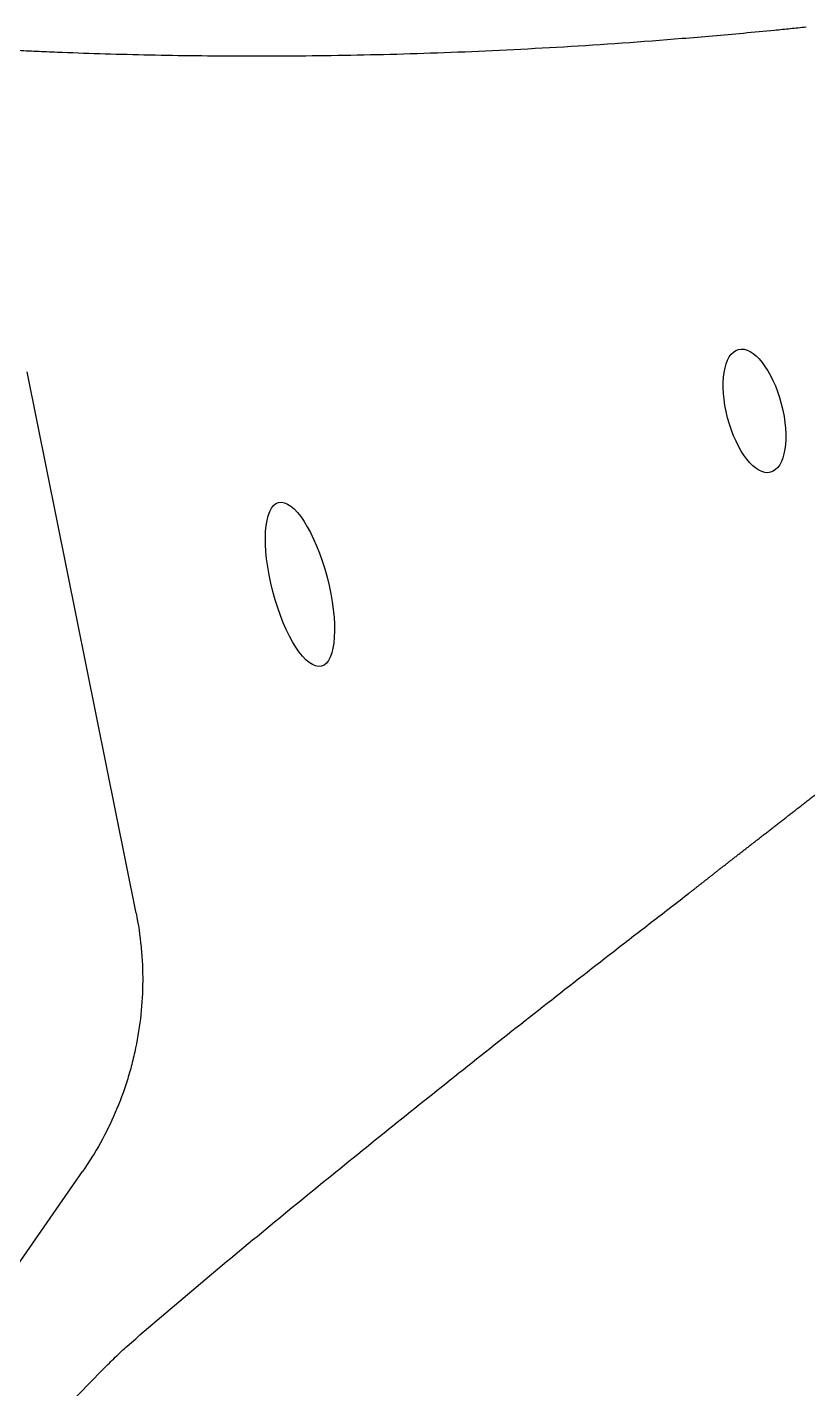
# Model space of a CAD drawing. Extents: x 528 to 612, y 788 to 934.
# Drawn here: x 535.16 to 539.77, y 829.52 to 837.57 of the extents above; entities that cross this region are included whole.
import ezdxf

# ---------------------------------------------------------------- set-up
doc = ezdxf.new("R2010")
doc.units = 0
doc.header["$MEASUREMENT"] = 0
doc.layers.add('1', color=4, linetype='Continuous')
doc.layers.add('LIGHT', color=1, linetype='Continuous')

# ---------------------------------------------------------------- blocks, each defined once
blk = doc.blocks.new('2018 FLASH')
at = {"layer": '1', "linetype": 'Continuous', "lineweight": 25}
for p, q in [((7.8389, 27.4144), (7.1957, 30.6121)), ((4.4622, 21.4866), (7.5223, 25.8878))]:
    blk.add_line(p, q, dxfattribs=at)
for points, knots in [([(11.798, 32.6468), (11.7669, 32.6437), (11.7358, 32.6405), (11.6738, 32.6343), (11.6429, 32.6312), (11.5504, 32.6222), (11.4891, 32.6164), (11.306, 32.5995), (11.1853, 32.5891), (10.8273, 32.5599), (10.594, 32.5436), (10.1385, 32.5164), (9.9164, 32.5056), (9.4838, 32.489), (9.2732, 32.4833), (8.8645, 32.4763), (8.6664, 32.475), (8.2829, 32.476), (8.0976, 32.4782), (7.7403, 32.4856), (7.5683, 32.4907), (7.3618, 32.4986), (7.3209, 32.5003), (7.24, 32.504), (7.2, 32.5059), (7.0811, 32.5115), (7.0036, 32.5151), (6.9278, 32.5199)], [0, 0, 0, 0, 0.015625, 0.015625, 0.03125, 0.03125, 0.0625, 0.0625, 0.125, 0.125, 0.25, 0.25, 0.375, 0.375, 0.5, 0.5, 0.625, 0.625, 0.75, 0.75, 0.875, 0.875, 0.90625, 0.90625, 0.9375, 0.9375, 1, 1, 1, 1]), ([(11.1076, 27.5331), (11.1118, 27.5364), (11.1203, 27.5431), (11.1333, 27.5533), (11.1465, 27.5637), (11.16, 27.5743), (11.1738, 27.5851), (11.1878, 27.596), (11.202, 27.6072), (11.2165, 27.6186), (11.2313, 27.6301), (11.2463, 27.6419), (11.2615, 27.6538), (11.277, 27.6659), (11.2928, 27.6782), (11.3088, 27.6907), (11.3251, 27.7034), (11.3416, 27.7163), (11.3583, 27.7294), (11.3753, 27.7427), (11.3925, 27.7561), (11.41, 27.7698), (11.4277, 27.7836), (11.4457, 27.7976), (11.4639, 27.8118), (11.4824, 27.8262), (11.501, 27.8407), (11.52, 27.8555), (11.5391, 27.8704), (11.5586, 27.8855), (11.5782, 27.9008), (11.5981, 27.9163), (11.6182, 27.932), (11.6386, 27.9478), (11.6592, 27.9638), (11.68, 27.98), (11.7011, 27.9964), (11.7224, 28.013), (11.7439, 28.0297), (11.7657, 28.0466), (11.7877, 28.0637), (11.8099, 28.081), (11.8323, 28.0984), (11.855, 28.116), (11.878, 28.1338), (11.9011, 28.1517), (11.9245, 28.1698), (11.9849, 28.2166), (12.0849, 28.294), (12.2047, 28.3866), (12.3032, 28.4625), (12.3551, 28.5025), (12.3843, 28.5251), (12.3905, 28.5298), (12.3966, 28.5345), (12.4026, 28.5392), (12.4085, 28.5437), (12.4142, 28.5481), (12.4199, 28.5525), (12.4254, 28.5567), (12.4308, 28.5609), (12.4361, 28.565), (12.4413, 28.569), (12.4464, 28.5729), (12.4514, 28.5768), (12.4563, 28.5805), (12.461, 28.5842), (12.4656, 28.5878), (12.4701, 28.5913), (12.4745, 28.5947), (12.4788, 28.598), (12.4829, 28.6013), (12.4869, 28.6044), (12.4908, 28.6075), (12.4946, 28.6105), (12.4983, 28.6134), (12.5018, 28.6162), (12.5053, 28.6189), (12.5085, 28.6216), (12.5118, 28.6239), (12.5149, 28.6261), (12.5178, 28.6283), (12.5207, 28.6304), (12.5234, 28.6324), (12.526, 28.6344), (12.5284, 28.6362), (12.5368, 28.6426), (12.551, 28.6536), (12.5714, 28.6693), (12.5918, 28.685), (12.6124, 28.7009), (12.6331, 28.7168), (12.6539, 28.7328), (12.6748, 28.7488), (12.6959, 28.765), (12.717, 28.7812), (12.7383, 28.7976), (12.7596, 28.814), (12.7811, 28.8305), (12.8027, 28.8471), (12.8244, 28.8637), (12.8462, 28.8805), (12.8681, 28.8973), (12.8901, 28.9142), (12.9123, 28.9312), (12.9345, 28.9483), (12.9569, 28.9654), (12.9794, 28.9826), (13.0019, 29), (13.0246, 29.0174), (13.0474, 29.0348), (13.0703, 29.0524), (13.0933, 29.0701), (13.1165, 29.0878), (13.1397, 29.1056), (13.163, 29.1235), (13.2657, 29.2022), (13.4527, 29.3453), (13.7305, 29.5577), (14.0202, 29.779), (14.3212, 30.0086), (14.5507, 30.1836), (14.7038, 30.3003), (14.7651, 30.3471), (14.8143, 30.3845), (14.8422, 30.406), (14.8663, 30.4241), (14.8908, 30.4429), (14.9607, 30.4962), (15.0717, 30.5807), (15.2434, 30.7115), (15.4397, 30.8612), (15.6237, 31.0017), (15.7704, 31.114), (15.8623, 31.1844), (15.9352, 31.2404), (15.9901, 31.2827), (16.0447, 31.3248), (16.0813, 31.353), (16.0996, 31.3671)], [0, 0, 0, 0, 0.005396, 0.010791, 0.016185, 0.021578, 0.02697, 0.032362, 0.037754, 0.043146, 0.048538, 0.05393, 0.059323, 0.064717, 0.070111, 0.075507, 0.080904, 0.086302, 0.091703, 0.097105, 0.102509, 0.107915, 0.113324, 0.118735, 0.124149, 0.129567, 0.134987, 0.140411, 0.145838, 0.15127, 0.156705, 0.162144, 0.167588, 0.173036, 0.178489, 0.183947, 0.18941, 0.194878, 0.200352, 0.205831, 0.211316, 0.216807, 0.222304, 0.227808, 0.233318, 0.238835, 0.244359, 0.24989, 0.281257, 0.312778, 0.32843, 0.343979, 0.345285, 0.346566, 0.347823, 0.349056, 0.350265, 0.351449, 0.352608, 0.353744, 0.354855, 0.355941, 0.357003, 0.358041, 0.359055, 0.360044, 0.361008, 0.361948, 0.362864, 0.363756, 0.364623, 0.365465, 0.366284, 0.367078, 0.367847, 0.368592, 0.369313, 0.370009, 0.370679, 0.371317, 0.371931, 0.372521, 0.373086, 0.373627, 0.374144, 0.374637, 0.375106, 0.379157, 0.383216, 0.387282, 0.391356, 0.395438, 0.399527, 0.403624, 0.407729, 0.411841, 0.415962, 0.42009, 0.424227, 0.428371, 0.432524, 0.436685, 0.440854, 0.445031, 0.449217, 0.453411, 0.457614, 0.461825, 0.466044, 0.470272, 0.474509, 0.478754, 0.483008, 0.487271, 0.491543, 0.495824, 0.500113, 0.547939, 0.596905, 0.647073, 0.698497, 0.751232, 0.763625, 0.776068, 0.782262, 0.78847, 0.790241, 0.794371, 0.800864, 0.82559, 0.850409, 0.88757, 0.924891, 0.943744, 0.962338, 0.971856, 0.981138, 0.990551, 1, 1, 1, 1]), ([(7.7857, 24.8565), (7.9212, 24.9744), (8.0573, 25.0903), (8.3305, 25.3202), (8.4676, 25.4343), (8.8801, 25.7743), (9.1567, 25.9983), (9.7116, 26.4431), (9.9899, 26.6639), (10.4081, 26.9917), (10.5476, 27.1005), (10.757, 27.2626), (10.8268, 27.3165), (10.9315, 27.3972), (10.9664, 27.424), (11.0362, 27.4778), (11.0711, 27.5047), (11.106, 27.5318)], [0, 0, 0, 0, 0.125, 0.125, 0.25, 0.25, 0.5, 0.5, 0.75, 0.75, 0.875, 0.875, 0.9375, 0.9375, 0.96875, 0.96875, 1, 1, 1, 1]), ([(7.8388, 27.4144), (7.8521, 27.3484), (7.862, 27.282), (7.8718, 27.1816), (7.8743, 27.148), (7.8774, 27.081), (7.8781, 27.0476), (7.8774, 26.8809), (7.8634, 26.7489), (7.8295, 26.5856), (7.8219, 26.5531), (7.805, 26.4881), (7.7957, 26.4557), (7.7655, 26.3599), (7.7423, 26.2976), (7.6635, 26.1147), (7.599, 25.9984), (7.5222, 25.8879)], [0, 0, 0, 0, 0.125, 0.125, 0.1875, 0.1875, 0.25, 0.25, 0.5, 0.5, 0.5625, 0.5625, 0.625, 0.625, 0.75, 0.75, 1, 1, 1, 1]), ([(5.6579, 22.5431), (5.8246, 22.7374), (5.9946, 22.9327), (6.34, 23.3234), (6.5156, 23.5185), (6.8713, 23.9079), (7.0515, 24.1021), (7.3246, 24.3907), (7.4162, 24.4865), (7.5541, 24.6286), (7.6002, 24.6757), (7.6696, 24.7453), (7.6927, 24.7683), (7.7275, 24.8023), (7.7391, 24.8135), (7.7624, 24.8355), (7.774, 24.8463), (7.7857, 24.8565)], [0, 0, 0, 0, 0.25, 0.25, 0.5, 0.5, 0.75, 0.75, 0.875, 0.875, 0.9375, 0.9375, 0.96875, 0.96875, 0.984375, 0.984375, 1, 1, 1, 1])]:
    blk.add_open_spline(points, degree=3, knots=knots, dxfattribs=at)
at = {"layer": 'LIGHT', "color": 1}
for centre, major_axis, ratio in [((11.4931, 30.381), (-0.0949, 0.3628), 0.437066), ((8.8073, 29.3563), (-0.1265, 0.4837), 0.331525)]:
    blk.add_ellipse(centre, major_axis=major_axis, ratio=ratio, dxfattribs=at)

msp = doc.modelspace()

# ---------------------------------------------------------------- block references
at = {"layer": '1'}
msp.add_blockref('2018 FLASH', (527.9647, 804.9191), dxfattribs=at)

doc.saveas('drawing.dxf')
